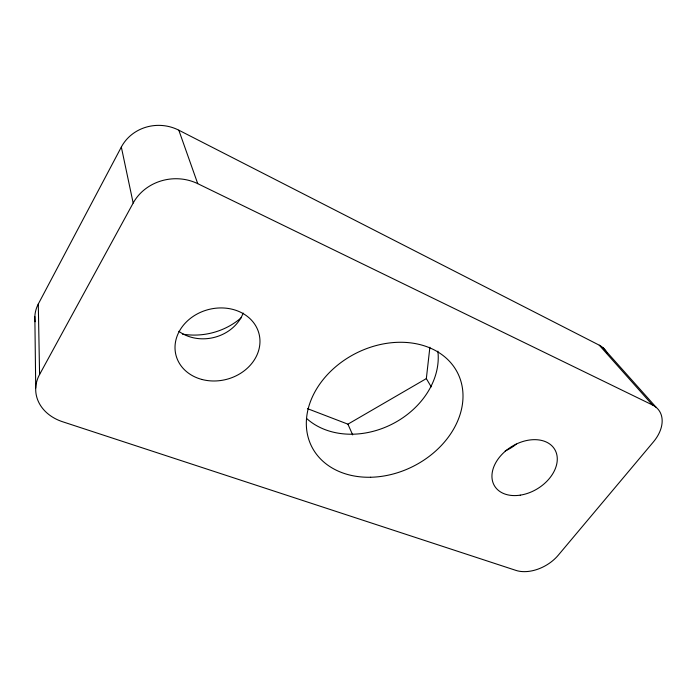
<?xml version="1.0" encoding="UTF-8"?>
<svg xmlns="http://www.w3.org/2000/svg" width="697" height="697" viewBox="0 0 697 697"><rect width="100%" height="100%" fill="white"/><g stroke="black" fill="none" stroke-linecap="round" stroke-linejoin="round"><path stroke-width="1.05" d="M431.216 386.87L426.337 378.602L429.883 347.228M35.111 321.753A40.33 33.822 -0.2 0 1 38.291 304.031L121.33 147.05A41.933 39.337 2.7 0 1 178.807 130.191L599.254 345.181A32.167 23.271 -37.1 0 1 607.078 353.083M599.254 345.181L652.462 404.983A35.146 23.803 -36 0 1 653.403 441.915L558.262 555.213A32.872 21.677 -29.7 0 1 515.919 570.39L62.591 421.746A44.913 36.096 -4 0 1 39.581 374.507L133.171 203.054L121.33 147.05M307.447 408.634L347.916 424.168L426.337 378.602M133.171 203.054A46.926 42.744 -6.2 0 1 197.739 183.668L652.462 404.983M602.914 347.637L656.278 407.466M347.916 424.168L352.682 434.902M178.807 130.191L197.739 183.668M38.291 304.031L39.581 374.507M34.85 316.595L35.73 388.037M241.354 317.614A64.298 56.553 -11.7 0 1 182.448 334.098M243.192 313.075A40.173 34.754 -13 0 1 178.815 331.31M437.864 351.114A77.01 61.824 -26.8 0 1 392.489 423.933A77.01 61.824 -26.8 0 1 306.602 418.461M516.329 444.067A33.325 24.36 -31.9 0 1 505.186 450.933M370.63 477.253A81.732 63.366 -26.8 0 0 458.426 374.611A81.732 63.366 -26.8 0 0 324.915 377.452A81.732 63.366 -26.8 0 0 370.63 477.253M202.095 379.508A42.883 36.061 -14.6 0 0 259.476 335.867A42.883 36.061 -14.6 0 0 190.891 318.015A42.883 36.061 -14.6 0 0 202.095 379.508M520.25 495.149A35.19 24.7 -31.5 0 0 554.821 449.574A35.19 24.7 -31.5 0 0 498.756 458.138A35.19 24.7 -31.5 0 0 520.25 495.149"/></g></svg>
